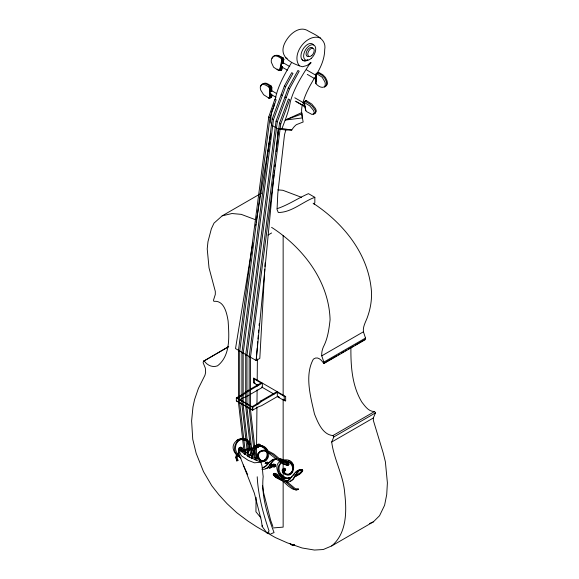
<?xml version="1.0" encoding="UTF-8"?>
<svg xmlns="http://www.w3.org/2000/svg" width="579" height="579" viewBox="0 0 579 579"><rect width="100%" height="100%" fill="white"/><g stroke="black" fill="none" stroke-linecap="round" stroke-linejoin="round"><path stroke-width="0.87" d="M257.192 380.794L257.387 359.11M256.077 497.325L255.94 511.778L260.89 517.836M256.454 458.481L256.946 406.986M256.975 404.28L257.112 389.826M257.141 386.215L257.163 384.405M315.931 83.687L315.931 74.163L316.727 73.663L322.127 77.21L324.906 81.9A6.347 3.662 60 0 1 324.826 86.126L324.117 86.966C321.2 88.384 317.784 85.757 315.931 83.687L315.931 74.163L317.639 72.744L318.834 72.447L322.916 74.829L325.398 77.427L327.012 80.684A6.347 3.662 60 0 1 326.932 84.91L325.232 86.184M260.984 86.141A6.492 3.749 60 0 1 261.332 84.867C263.503 81.415 267.65 84.925 270.024 86.22L270.871 87.711L270.871 90.23L271.623 91.069L271.732 87.183L270.936 85.764C268.692 84.729 266.014 81.914 263.416 83.665M264.755 269.206L259.812 358.401L256.164 360.507L235.523 348.587L252.806 242.76M264.907 266.499L265.102 262.895M282.914 63.748L283.804 59.398L283.225 57.886L282.4 57.987L281.77 59.941L281.437 63.929L279.635 70.377L278.702 70.587L273.577 67.2L271.348 62.286A6.347 4.487 75 0 1 272.224 57.56C274.526 54.136 278.709 56.691 281.191 58.428L281.77 59.941L279.635 70.377L281.669 69.827L282.205 67.222M257.214 347.95L256.164 360.507L273.961 174.8M257.365 346.162L257.742 341.675M257.966 338.983L258.27 335.4M258.495 332.708L258.719 330.016M259.095 325.536L259.247 323.741M271.537 112.167L270.415 121.785L271.971 125.368M274.135 173.005L274.388 170.313M274.736 166.73L274.902 164.935M276.197 151.474L276.451 148.781M276.624 146.994L278.347 129.045L272.68 125.781M277.355 138.026L278.347 129.045L282.024 128.495L291.765 130.058A12.289 7.093 -60 0 1 296.368 124.68L303.15 122.003C302.18 116.336 300.573 110.35 302.491 104.712M282.4 470.372L282.48 469.634L283.478 469.055M258.227 454.32L258.234 457.207L260.745 460.537M254 447.039L253.204 448.226L249.39 448.841C250.222 430.544 224.008 440.814 236.485 454.797L235.733 457.287L236.862 460.956L236.073 457.446L236.76 455.13L241.023 458.061M244.374 454.595L238.432 402.137L238.432 350.664L268.757 116.936L274.916 99.096L276.169 99.82L270.009 117.66L239.684 351.388L239.684 402.861L245.525 454.428M247.848 456.599L241.906 404.142L241.906 352.669L272.231 118.941L284.441 85.887L291.715 72.672L292.967 73.395L285.693 86.611L273.483 119.665L243.158 353.393L243.158 404.866L249.1 457.323M251.648 458.792L245.706 406.342L245.706 354.869L276.038 121.141L288.241 88.088L297.939 70.464L299.191 71.188L289.5 88.811L277.29 121.865L246.958 355.593L246.958 407.066L252.799 458.626M255.021 459.907L249.18 408.347L249.18 356.874L279.505 123.146L288.429 98.987L289.681 99.711L280.764 123.87L250.432 357.598L250.432 409.071L256.273 460.631M271.37 94.153L270.871 97.627L268.83 98.075L263.626 94.724L260.731 90.092A6.347 3.662 60 0 1 260.651 85.772C262.649 82.457 266.601 85.735 268.83 86.98C270.849 90.23 269.966 94.355 269.626 97.923L269.626 88.399L270.024 86.22L270.936 85.764M305.828 110.719L303.693 102.751L304.279 102.411L309.772 105.885L313.239 110.068A6.347 2.591 48.4 0 1 314.122 113.6L313.688 114.229L311.886 114.403L306.761 111.689L305.828 110.719L304.757 104.314M268.135 151.228L268.403 149.44M268.663 147.659L268.931 145.879M269.199 144.091L269.459 142.311M269.857 139.633L270.118 137.853M270.386 136.072L270.654 134.285M237.238 455.716L237.281 458.394L237.998 460.327L236.862 460.956M283.088 469.62L284.115 468.129L285.433 468.976L285.657 469.887L285.302 470.676L283.515 471.219L282.48 469.634M255.563 225.861L255.853 224.087M256.142 222.307L270.668 133.373M257.214 476.778C258.147 495.327 263.119 513.435 269.047 530.929L267.447 533.136L266.724 532.716L262.149 526.449L262.374 525.291M282.291 66.614L281.669 69.827L280.801 70.435L278.702 70.587L280.801 70.435L282.082 66.556M238.765 450.578L238.526 449.195L239.084 447.777L240.43 447.842L241.414 449.456L241.052 450.187L240.184 450.086L239.641 449.572L239.583 448.045L238.801 449.405M239.655 447.755L240.69 447.024L242.167 447.951L242.319 449.333L241.052 450.187M281.539 66.809L280.801 70.435L281.141 65.398L281.539 66.809L287.401 70.189M274.28 103.873L273.635 107.028L271.804 111.4M228.734 346.488L203.461 361.274L203.135 362.765L205.328 368.07L205.632 372.29L204.988 375.17L198.431 388.321L194.573 399.568L192.966 406.986L191.606 420.962L192.749 439.309L196.165 453.335L203.49 471.61L211.805 485.767L218.884 494.77L227.091 503.723L236.782 512.719L247.696 520.905L256.562 526.716L275.293 537.529L287.249 542.834L302.072 547.973L314.462 550.05L323.277 549.522L331.687 545.932L373.339 521.882L379.556 515.701L384.594 505.264L386.714 494.611L387.394 482.879L385.397 461.854L383.182 452.916L373.354 420.426L373.354 417.966L375.445 412.907L374.57 411.524C368.628 411.763 365.052 406.19 361.839 402.079C352.104 386.027 350.758 366.42 350.903 348.073M281.191 58.428L282.4 57.987L283.804 59.398L282.899 63.538L283.022 59.572L282.4 57.987C279.766 56.177 275.372 53.406 272.89 56.981A6.492 4.589 75 0 0 272.21 58.392M275.134 99.856C277.602 86.314 284.615 74.3 291.541 62.612M299.372 469.996L301.131 470.184L301.731 471.147L301.094 472.536L299.177 474.295M289.999 473.6C297.237 468.722 288.385 457.12 281.604 462.353C272.76 468.223 282.154 482.799 291.237 477.306C293.633 474.36 298.084 467.666 302.578 470.025L302.73 470.568C301.406 473.969 297.324 475.525 294.19 476.893C292.742 480.498 289.073 483.262 285.129 481.562L294.327 489.262L295.782 489.783L298.33 489.146L297.555 489.595L295.789 489.436M302.911 103.055C305.198 93.892 309.997 85.62 314.73 77.528M254.08 449.948L252.176 456.252M254.876 450.136L255.462 447.842L259.978 446.156M254.485 451.634L253.175 455.68L252.256 456.838M375.445 412.907L333.801 436.957L331.702 442.009C333.931 459.552 343.608 475.663 344.744 493.554C346.821 511.474 346.77 533.389 331.687 545.932M291.765 130.058L285.845 130L284.506 134.719L277.797 193.502L277.059 209.569L278.282 212.479C291.642 212.58 302.759 201.644 314.838 197.33L314.838 202.505L314.093 204.271M269.163 468.071L270.451 468.129L271.877 466.385L273.194 467.029L274.518 466.906L274.432 465.48L272.304 464.568L270.125 467.427L268.953 467.846L270.603 467.188M274.518 466.906L275.517 466.334L275.43 464.908L273.925 463.945L272.752 464.358M282.024 128.495C285.252 119.679 288.921 111.146 290.311 101.745C294.313 87.487 302.491 74.8 310.583 62.554L310.937 62.756L310.221 63.828L309.512 63.524L307.152 65.449L302.354 66.751C286.931 62.17 276.48 53.789 287.611 38.38C291.671 32.641 299.683 26.62 306.863 30.18C314.317 34.624 326.911 38.453 324.703 49.591C324.645 57.958 321.49 65.847 317.321 72.976M316.416 76.348L316.04 77.492L316.793 73.258L318.037 72.947L317.639 72.744L315.931 74.163M273.541 474.237L275.343 474.722L282.342 480.642L274.547 476.235L273.418 474.592L274.895 473.564M281.242 479.18L275.539 475.663L274.533 473.658M275.278 466.081L275.249 464.988L273.824 464.423L272.079 465.871L272.333 466.327L274.28 466.652L274.251 465.559L272.825 464.995M266.47 462.911L265.196 463.424L266.029 462.621L268.207 463.28L273.136 459.4L276.567 458.532M265.196 463.424L267.02 462.049L269.199 462.708M290.122 479.123L288.704 480.208L285.831 480.715L281.083 476.756L276.147 473.593L274.381 473.34L273.165 474.454L275.763 477.472L282.827 481.091L288.501 486.222L292.381 488.9L296.564 490.174L298.33 489.146M274.381 473.34L274.453 474.758L275.315 475.764L278.774 478.167M284.311 471.248L285.657 469.887M255.882 445.446L258.35 444.042L259.645 444.303L260.333 445.367L257.923 447.473L254.463 448.414L255.462 447.842M271.964 466.109L273.078 465.299M254.586 448.059L255.382 446.554L257.612 444.961L258.958 445.446L258.741 446.51L254.586 448.059L258.784 446.59M255.578 447.487L257.452 444.896M248.188 450.527L248.876 449.304L243.144 450.795M299.842 470.322L301.398 470.669L300.914 472.232L296.853 475.381L294.393 476.503C295.985 473.774 298.417 469.337 302.129 469.851L302.477 470.43M294.393 476.503L295.391 475.931L299.148 470.691M274.83 459.603L276.617 459.357L283.095 464.025L287.633 465.422L288.986 464.286L288.733 463.489L285.23 460.537M287.633 465.422L288.986 464.286M272.152 465.277L270.639 464.126L266.999 468.158M281.039 463.149C274.764 470.126 284.13 481.598 292.236 476.734M304.597 105.407L303.693 102.751L304.482 101.578L306.313 100.608L311.806 104.082L315.273 108.266A6.347 2.591 48.4 0 1 316.156 111.79L314.962 112.702M249.875 455.282L253.03 448.587L249.267 449.261A17.833 10.299 60 0 1 247.935 451.866M272.506 466.493L271.45 467.557L269.952 467.275M304.279 102.411L306.313 100.608M315.063 113.636L315.519 112.985A6.492 2.649 48.4 0 0 314.614 109.308L312.356 106.297L309.447 103.764L305.104 101.231L303.693 102.751M269.792 464.481L270.784 463.909L272.296 465.053L271.305 465.632L269.792 464.481L273.187 460.471L275.278 459.321M270.784 463.909L274.185 459.9M293.35 475.316L294.465 473.897M270.038 465.038C268.417 467.89 265.196 469.837 261.867 469.265M258.77 453.017C260.232 450.802 263.054 449.796 265.631 450.158M239.641 457.113L236.912 454.906L238.193 453.516M236.912 454.906L239.192 452.937M241.052 439.309C234.748 441.191 232.454 449.644 236.63 454.558L238.946 452.467M236.63 454.558L238.838 452.698M316.727 73.663L317.639 72.744L321.975 75.277L324.616 78.006L326.332 81.422A6.492 3.749 60 0 1 326.245 85.815L324.443 87.125M268.207 463.28L272.144 459.979L276.263 459.053L266.977 451.873C268.041 454.899 267.896 458.872 265.102 460.927M268.338 463.728L265.718 466.348L262.135 467.839M236.471 440.757L237.643 439.642L241.696 438.31M292.192 471.914C289.428 476.112 282.834 475.431 282.096 470.199L283.124 468.701L284.434 469.555L284.665 470.459M301.905 471.661L297.845 474.802L295.391 475.931M290.195 473.977C302.643 460.435 270.719 453.77 277.906 472.059A7.028 4.053 60 0 0 280.374 475.764C283.03 478.558 287.343 479.535 290.875 477.856L287.705 480.787L284.832 481.287L276.69 474.961L273.389 473.911M309.512 63.524L310.583 62.554M309.866 63.726L310.937 62.756M239.192 440.308C234.908 443.326 234.329 450.028 237.629 453.987M261.498 193.14L222.162 215.851L213.984 223.168L211.357 228.814L207.977 241.667L207.217 248.876L209.026 267.874L215.308 291.382L215.308 294.465L213.586 299.864L213.586 301.015L214.1 301.312C224.326 300.342 226.874 313.485 228.119 321.019C229.089 336.052 230.789 355.492 217.509 365.841C212.29 367.824 207.014 365.139 204.054 360.731M265.312 463.627L266.362 462.903L268.034 463.504L264.719 466.92L262.323 468.23M254.398 446.445L257.358 444.614L258.647 444.882L259.341 445.939M246.191 452.829L247.501 451.75M246.538 452.792L248.492 451.179M295.579 472.478L297.975 470.503M242.992 393.952L249.05 389.906M243.194 394.864L246.053 392.526L245.279 392.077M252.039 406.697L257.865 403.331L260.724 400.994L277.037 391.578M279.324 397.201L277.797 396.318L261.498 405.741L258.639 406.711L252.567 410.214L236.348 400.849L236.348 397.918L252.567 407.283L258.639 403.78L261.498 401.442L277.811 392.026M258.69 446.04L255.73 447.502L258.4 446.076L261.339 446.25L262.852 446.93L265.182 448.805L266.767 451.316L272.803 454.573L278.101 459.024C281.734 459.827 286.373 461.159 287.995 464.857M255.73 447.502C259.522 443.514 265.985 445.989 267.766 450.737L273.795 454.001L279.092 458.452L283.746 459.864M265.587 459.458C259.139 464.756 254.869 451.475 262.75 450.643M270.125 467.427L268.953 467.846M268.83 86.98L270.024 86.22L271.732 87.183L271.732 91.511M271.732 87.183L269.626 88.399M268.034 235.045L271.594 232.982M203.461 361.274L228.14 347.031M250.555 389.03L261.592 382.661M236.348 397.918L242.42 394.415M246.835 392.077L249.165 390.731M250.714 389.833L262.367 383.11L262.367 387.409L250.714 394.14M237.368 398.229L242.463 395.283M236.348 400.849L245.865 406.06M239.554 399.894L242.463 398.214M246.835 396.376L249.165 395.03M374.57 411.524L332.918 435.574C322.481 434.641 317.813 422.25 314.455 413.934C310.626 396.883 304.395 375.286 313.362 359.154C317.791 355.665 321.569 360.21 323.849 363.569L323.849 362.107L321.772 355.846L363.424 331.796C362.657 326.013 366.29 321.157 367.875 315.866C371.103 306.465 372.406 296.253 370.922 286.381C366.456 251.257 341.957 222.119 313.145 203.229M323.849 362.107L365.501 338.056L363.424 331.796M323.552 363.395L336.667 355.824M338.208 354.934L339.75 354.044M341.292 353.154L343.608 351.822M345.149 350.925L346.691 350.034M348.232 349.144L353.631 346.032M355.18 345.142L364.43 339.793M323.849 363.569L365.501 339.518L365.501 338.056M241.168 448.53L242.167 447.951M240.184 450.086L241.175 449.514M241.414 449.456L242.413 448.884M249.39 448.841L254.195 447.654M249.267 449.261L250.266 448.689A17.833 10.299 60 0 1 247.993 452.271M258.647 444.882L259.645 444.303M259.168 445.345L260.159 444.773M255.846 447.683L257.119 446.988M266.767 451.316L267.766 450.737M273.715 465.067L274.707 464.496M271.877 466.385L272.868 465.805L274.185 466.45L275.517 466.334M274.251 465.559L275.43 464.908M274.692 466.334L275.691 465.755M287.734 464.069L288.733 463.489M273.418 474.592L274.41 474.02M283.753 468.903L284.745 468.324M273.454 475.33L274.453 474.758M273.701 475.337L274.692 474.758M331.702 442.009L373.354 417.966M284.434 469.555L285.433 468.976M301.398 470.669L302.578 470.025M301.731 471.147L302.73 470.568M284.832 481.287L285.831 480.715M282.595 461.781L283.797 461.159M304.482 101.578L305.726 100.949M285.244 120.077L301.652 112.652L302.383 117.921L285.244 120.077L302.014 113.918M241.457 451.012L243.737 449.992M241.219 451.244L249.021 448.913L249.144 444.802L247.276 441.654M241.718 451.302L244.135 450.223M369.518 523.517L373.339 521.882M270.711 533.925L274.062 532.564C267.288 514.811 261.165 495.762 263.177 476.503C262.193 470.669 263.163 463.641 258.603 459.104L252.343 456.643M277.16 208.65C288.19 205.009 298.019 198.163 308.462 193.654L314.838 197.33M297.642 475.345L295.181 476.314L293.321 479.26L290.332 481.294M281.807 460.645L283.08 460.175M237.998 460.327L237.499 459.914M243.194 397.795L246.053 396.825M265.87 468.563L267.071 468.158M281.77 59.941L283.804 59.398M289.645 473.846C287.206 475.055 284.34 473.325 283.572 470.879M244.931 450.006L248.898 448.935M288.422 474.585L289.797 474.223M222.162 215.851L231.976 213.521L241.255 214.36L255.296 219.651M244.497 449.651L249.231 448.53M257.698 446.612C261.209 445.396 265.016 447.907 266.369 451.15C261.527 448.79 254.68 453.885 257.8 459.111M240.053 439.881L241.95 439.497L245.836 440.547M263.51 461.311L264.827 461.05M251.771 448.414L253.269 448.146M288.328 478.088L289.717 477.972M273.281 527.925L283.145 527.122L283.145 481.25M283.717 459.943C300.877 457.714 292.706 484.782 282.284 471.4M287.553 464.865L288.632 464.843M284.513 470.647L285.302 470.676M298.243 489.009L295.326 488.69L286.757 481.54M277.848 189.854L282.907 190.31L301.507 197.323M313.138 113.788L314.245 113.911M280.012 129.262L285.845 130M266.724 532.716L269.474 533.208M284.224 396.289L285.65 396.557L285.65 400.856L284.224 400.596L277.327 396.608L277.327 392.309L284.224 396.289L284.224 400.596M277.732 55.244L283.225 57.886M280.265 459.038L281.669 459.364M243.375 438.383L246.155 439.323M285.729 57.943L287.191 58.392M274.83 466.247L272.962 465.538M287.915 464.51L283.898 462.382L280.222 459.422M259.573 460.667C264.603 463.171 268.605 455.977 266.579 451.729C262.077 449.051 255.057 453.77 257.952 458.901M288.125 460.754L289.406 461.311M259.754 461.108C265.117 464.112 270.581 456.918 268.128 451.888M262.106 445.888L263.944 446.691M283.688 476.973L285.628 477.813M320.571 38.091C307.058 32.496 290.549 54.715 299.43 65.854M275.995 97.272L270.494 94.102L270.111 93.284L270.871 97.627L268.83 98.075L270.871 97.627L271.732 96.707L271.732 94.978M306.537 69.856L316.062 75.357M307.275 74.365L316.062 79.439M289.782 66.563L282.458 62.337L283.022 59.572L281.437 63.929L282.458 62.337L282.74 62.626M277.066 69.06L279.809 70.645M284.441 85.887L285.693 86.611M288.241 88.088L289.5 88.811M294.791 97.771L304.315 103.265M296.441 101.607L304.496 106.261M295.247 101.151L305.502 107.072M281.155 94.79L282.407 95.513M284.955 96.983L286.214 97.706M276.726 93.617L270.871 90.23L270.111 91.945L270.871 87.711L271.623 91.069M268.757 116.936L270.009 117.66M272.231 118.941L273.483 119.665M276.038 121.141L277.29 121.865M279.505 123.146L280.764 123.87M238.432 350.664L239.684 351.388M241.906 352.669L243.158 353.393M245.706 354.869L246.958 355.593M249.18 356.874L250.432 357.598M258.039 385.469L254.203 383.262L253.747 382.437L253.747 378.13L285.65 396.557M253.747 378.13L254.203 378.956L261.107 382.943M253.747 382.437L255.173 383.255M261.592 386.96L273.976 394.118M282.798 399.206L285.65 400.856M260.724 400.994L261.498 401.442M257.865 403.331L258.639 403.78M236.594 397.78L248.948 404.916M250.497 405.807L252.813 407.146L252.813 410.07L250.497 408.738M247.407 406.95L248.948 407.84M238.432 402.137L239.684 402.861M241.906 404.142L243.158 404.866M245.706 406.342L246.958 407.066M249.18 408.347L250.432 409.071M247.523 453.393L245.46 452.004L238.374 449.659L238.787 453.495L254.333 493.12L261.469 521.02L262.149 526.449M248.905 454.32L251.655 456.18M271.587 227.344C303.085 247.703 328.973 281.09 330.081 319.811C329.104 328.351 327.996 336.906 324.414 344.809C322.568 348.182 321.403 351.967 321.772 355.846M271.16 465.849L269.648 464.705M246.712 439.584L248.333 440.814L250.381 444.252M246.828 439.975L249.028 442.059M290.535 461.962L292.699 464.242L293.473 465.972M259.645 444.592L260.058 445.237M237.759 454.551L239.098 455.796M237.904 454.334L239.192 455.543M265.023 447.429L265.956 448.327M287.749 462.693L288.472 463.526M332.918 435.574L333.801 436.957M266.738 449.376L267.368 450.578M283.283 470.828L283.862 472.066M316.416 79.649L316.04 78.831L316.489 81.436M243.274 465.009L247.689 474.635M272.89 526.449L270.646 520.231L263.51 492.331L262.548 485.615M239.8 448.834L240.024 450.021M271.667 94.131L271.732 96.707L270.936 96.859L270.871 97.627L270.871 94.312M283.145 235.689L283.145 395.79M283.145 399.409L283.145 459.668M283.145 461.463L283.145 469.562M283.145 472.261L283.145 479.455M254.203 378.956L254.203 383.262M252.567 407.283L252.567 410.214M281.372 475.193A7.028 4.053 60 0 1 280.402 474.085M308.737 56.467A5.037 2.909 -60 0 1 306.827 51.082A5.037 2.909 -60 0 1 312.74 48.122M307.652 59.905A9.503 5.486 -60 0 1 301.833 51.625A9.503 5.486 -60 0 1 313.478 44.901M307.927 60.064A9.503 5.486 -60 0 1 302.108 59.543M294.06 544.687A3.235 1.867 0 0 1 290.093 543.363M294.689 544.991A2.924 1.686 0 0 1 290.311 543.536M294.284 545.107A1.332 0.767 0 0 1 292.836 545.273A1.332 0.767 0 0 1 292.011 544.564M287.712 464.727L286.923 465.089L285.071 464.372L278.571 459.451C281.937 460.175 286.012 461.521 287.712 464.727M260.955 462.18L254.485 462.809L248.225 460.348L241.342 455.709L238.374 449.659L250.128 457.504L260.955 462.18M311.241 58.392A8.576 4.95 -60 0 0 313.963 45.104A8.576 4.95 -60 0 0 303.816 54.1A8.576 4.95 -60 0 0 311.241 58.392M311.835 55.454A4.552 2.627 -60 0 0 313.275 48.397A4.552 2.627 -60 0 0 307.89 53.174A4.552 2.627 -60 0 0 311.835 55.454"/></g></svg>
